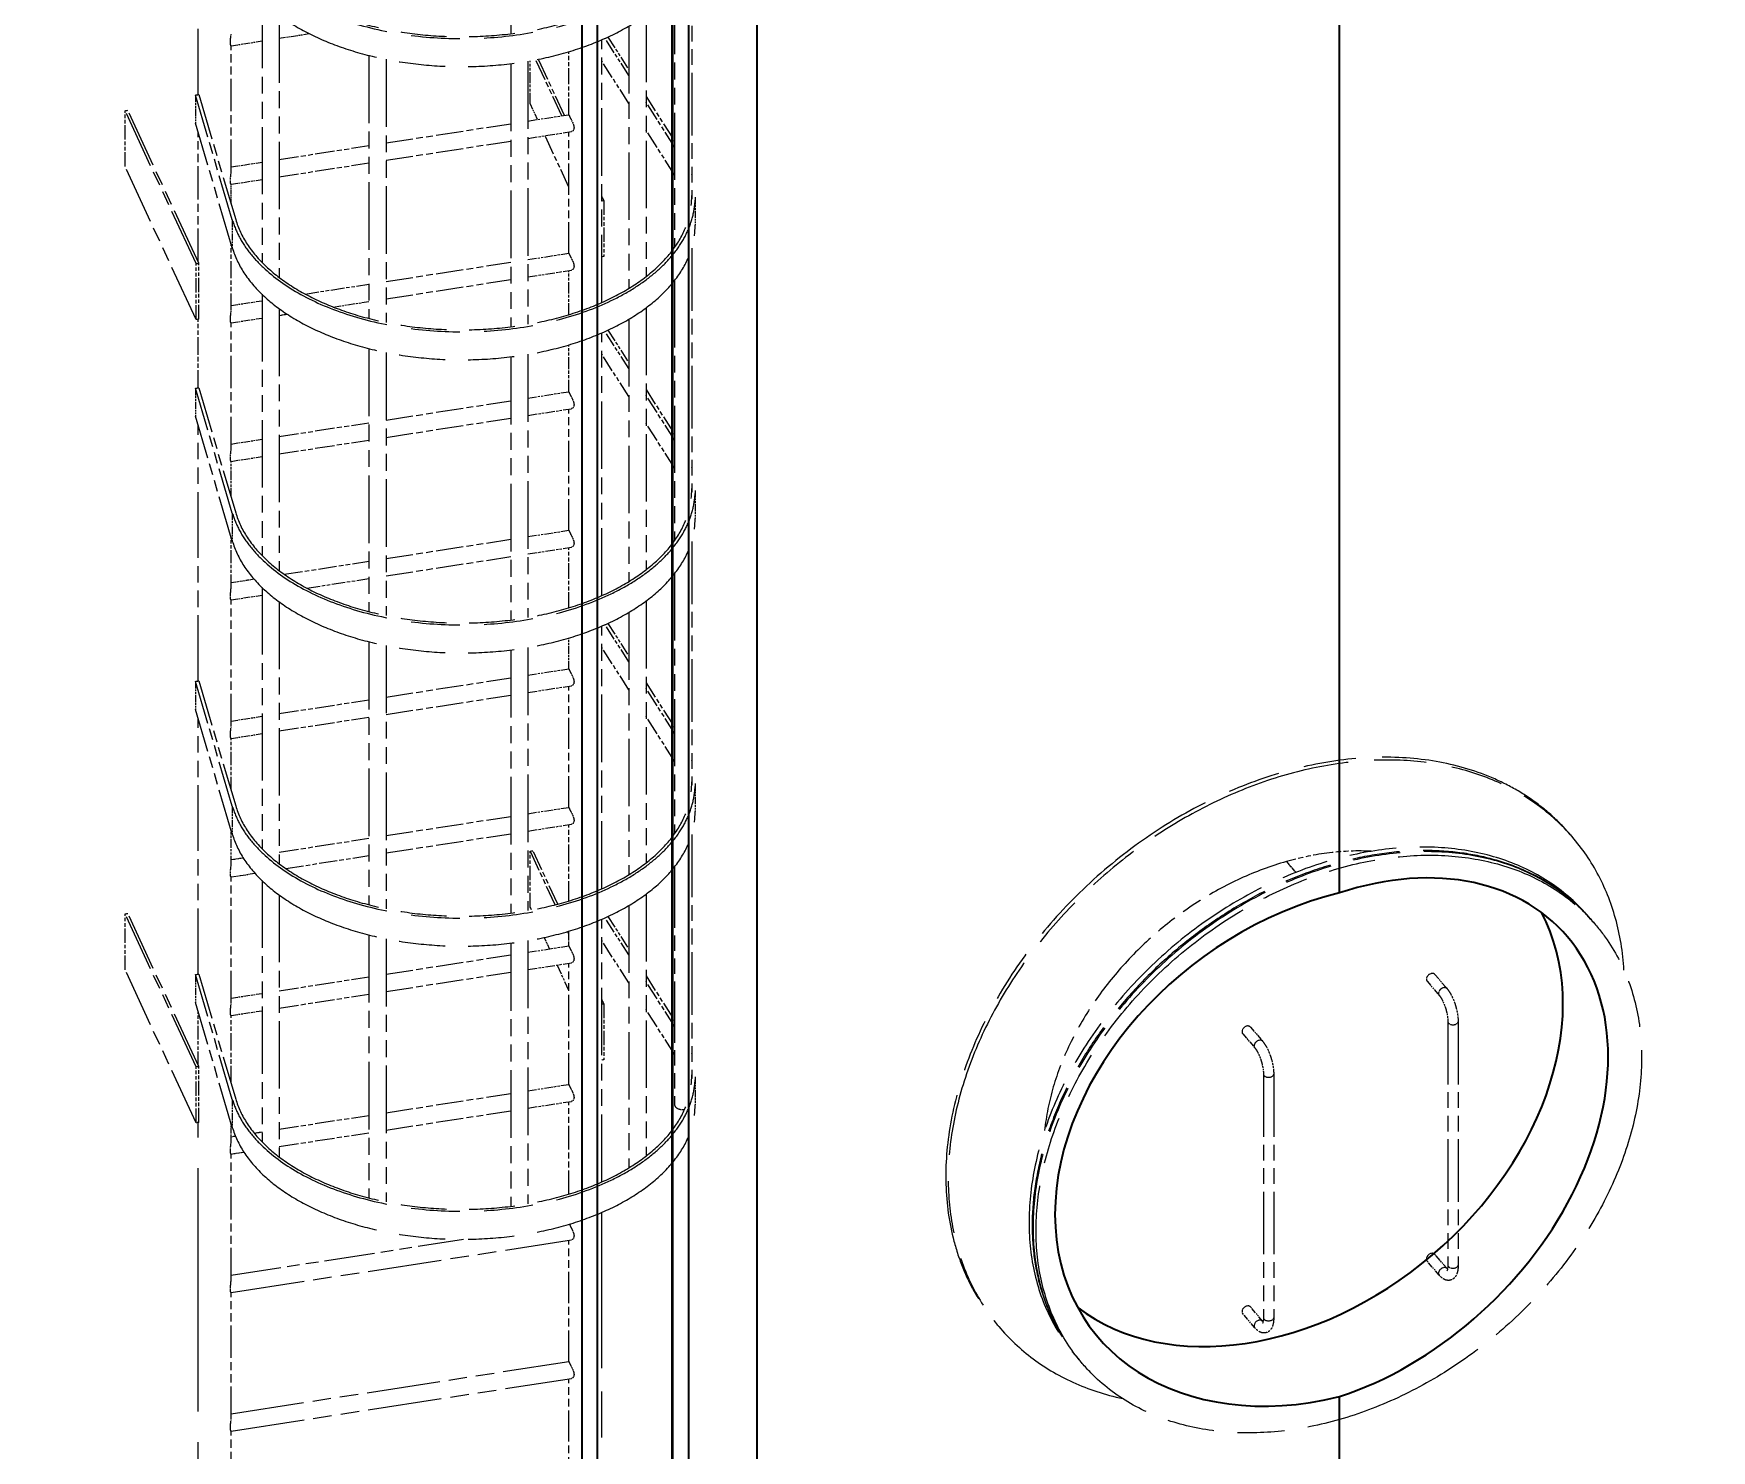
# Model space of a CAD drawing. Header units: millimetres. Extents: x 0 to 42050, y 0 to 29700.
# Drawn here: x 27658 to 30106, y 2326 to 4392 of the extents above; entities that cross this region are included whole.
import ezdxf

# ---------------------------------------------------------------- set-up
doc = ezdxf.new("R2010")
doc.units = ezdxf.units.MM
doc.header["$LTSCALE"] = 50
doc.linetypes.add('DOUBLE_DASH_CHAIN', pattern=[1.2403, 0.6614, -0.0827, 0.1654, -0.0827, 0.1654, -0.0827])
doc.layers.add('Reference', color=7, linetype='DOUBLE_DASH_CHAIN', lineweight=25)
doc.layers.add('Visible', color=7, linetype='Continuous', lineweight=35)

msp = doc.modelspace()

# ---------------------------------------------------------------- linework, layer by layer
at = {"layer": 'Reference', "ltscale": 2.984532}
for p, q in [((28354.49, 4776.21), (28354.49, 4392.34)), ((28354.49, 4348.57), (28354.49, 3964.7)), ((28354.49, 3920.93), (28354.49, 3537.06)), ((28354.49, 3493.29), (28354.49, 3109.42)), ((28354.49, 3065.65), (28354.49, 2681.78))]:
    msp.add_line(p, q, dxfattribs=at)
at = {"layer": 'Reference', "ltscale": 2.896736}
for p, q in [((27898.48, 4303.38), (27898.48, 4675.95)), ((27898.48, 3448.1), (27898.48, 3820.67)), ((27898.48, 3020.46), (27898.48, 3393.03))]:
    msp.add_line(p, q, dxfattribs=at)
at = {"layer": 'Reference', "ltscale": 2.766044}
for p, q in [((28618.52, 4506.92), (28618.52, 4151.16)), ((28618.52, 4079.28), (28618.52, 3723.52)), ((28618.52, 3651.64), (28618.52, 3295.88)), ((28618.52, 3224), (28618.52, 2868.24))]:
    msp.add_line(p, q, dxfattribs=at)
at = {"layer": 'Reference', "ltscale": 2.950695}
for p, q in [((28593.52, 4459.9), (28593.52, 4080.38)), ((28593.52, 4032.26), (28593.52, 3652.74)), ((28593.52, 3604.62), (28593.52, 3225.1))]:
    msp.add_line(p, q, dxfattribs=at)
at = {"layer": 'Reference', "ltscale": 2.962822}
for p, q in [((27991.73, 4439.77), (27991.73, 4058.7)), ((27991.73, 4012.13), (27991.73, 3631.06)), ((27991.73, 3584.49), (27991.73, 3203.42)), ((27991.73, 3156.85), (27991.73, 2775.78))]:
    msp.add_line(p, q, dxfattribs=at)
at = {"layer": 'Reference', "ltscale": 2.970844}
for p, q in [((28016.73, 4418.85), (28016.73, 4036.75)), ((28016.73, 3991.21), (28016.73, 3609.11)), ((28016.73, 3563.57), (28016.73, 3181.47)), ((28016.73, 3135.93), (28016.73, 2753.83))]:
    msp.add_line(p, q, dxfattribs=at)
at = {"layer": 'Reference', "ltscale": 2.97048}
for p, q in [((28551.88, 4420), (28551.88, 4037.94)), ((28551.88, 3992.36), (28551.88, 3610.3)), ((28551.88, 3564.72), (28551.88, 3182.66)), ((28551.88, 3137.08), (28551.88, 2755.02))]:
    msp.add_line(p, q, dxfattribs=at)
at = {"layer": 'Reference', "ltscale": 0.297525}
for p, q in [((27946.45, 4374.7), (27991.73, 4381.7)), ((27946.45, 4172.61), (27991.73, 4179.62)), ((27946.45, 3970.53), (27991.73, 3977.54)), ((27946.45, 3768.45), (27991.73, 3775.45)), ((27946.45, 3566.37), (27991.73, 3573.37)), ((27946.45, 3364.28), (27991.73, 3371.29)), ((27946.45, 2960.12), (27991.73, 2967.12))]:
    msp.add_line(p, q, dxfattribs=at)
at = {"layer": 'Reference', "ltscale": 0.287855}
msp.add_line((28016.73, 4385.57), (28060.54, 4392.35), dxfattribs=at)
at = {"layer": 'Reference', "ltscale": 2.979327}
for p, q in [((28487.4, 4000.25), (28487.4, 4383.44)), ((28487.4, 3572.61), (28487.4, 3955.8)), ((28487.4, 3144.97), (28487.4, 3528.16)), ((28487.4, 2717.33), (28487.4, 3100.52))]:
    msp.add_line(p, q, dxfattribs=at)
at = {"layer": 'Reference', "ltscale": 0.634284}
for p, q in [((28526.88, 4331.46), (28492.21, 4385.57)), ((28526.88, 3903.82), (28492.21, 3957.93)), ((28526.88, 3476.18), (28492.21, 3530.29)), ((28526.88, 3048.54), (28492.21, 3102.65))]:
    msp.add_line(p, q, dxfattribs=at)
at = {"layer": 'Reference', "ltscale": 0.558788}
for p, q in [((28496.34, 4387.45), (28526.88, 4339.78)), ((28496.34, 3959.81), (28526.88, 3912.14)), ((28496.34, 3532.17), (28526.88, 3484.5)), ((28496.34, 3104.53), (28526.88, 3056.86))]:
    msp.add_line(p, q, dxfattribs=at)
at = {"layer": 'Reference', "ltscale": 2.975098}
for p, q in [((28526.88, 4403.45), (28526.88, 4020.8)), ((28526.88, 3975.81), (28526.88, 3593.16)), ((28526.88, 3548.17), (28526.88, 3165.52)), ((28526.88, 3120.53), (28526.88, 2737.88))]:
    msp.add_line(p, q, dxfattribs=at)
at = {"layer": 'Reference', "ltscale": 1.432805}
for p, q in [((27946.48, 4190.41), (27946.48, 4374.7)), ((27946.48, 3786.25), (27946.48, 3970.54)), ((27946.48, 3382.08), (27946.48, 3566.37)), ((27946.48, 2977.91), (27946.48, 3162.21)), ((27946.48, 2573.75), (27946.48, 2758.04)), ((27946.48, 2371.67), (27946.48, 2555.96)), ((27946.48, 2169.58), (27946.48, 2353.87))]:
    msp.add_line(p, q, dxfattribs=at)
at = {"layer": 'Reference', "ltscale": 2.98297}
for p, q in [((28147.61, 4360.61), (28147.61, 3976.95)), ((28147.61, 3932.97), (28147.61, 3549.31)), ((28147.61, 3505.33), (28147.61, 3121.67)), ((28147.61, 3077.69), (28147.61, 2694.03))]:
    msp.add_line(p, q, dxfattribs=at)
at = {"layer": 'Reference', "ltscale": 0.715169}
msp.add_line((28439.4, 4274.09), (28439.4, 4366.09), dxfattribs=at)
at = {"layer": 'Reference', "ltscale": 2.983726}
for p, q in [((28172.61, 4354.98), (28172.61, 3971.22)), ((28172.61, 3927.34), (28172.61, 3543.58)), ((28172.61, 3499.7), (28172.61, 3115.94)), ((28172.61, 3072.06), (28172.61, 2688.3))]:
    msp.add_line(p, q, dxfattribs=at)
at = {"layer": 'Reference', "ltscale": 2.984079}
for p, q in [((28379.49, 4352.22), (28379.49, 3968.42)), ((28379.49, 3924.58), (28379.49, 3540.78)), ((28379.49, 3496.94), (28379.49, 3113.14)), ((28379.49, 3069.3), (28379.49, 2685.5))]:
    msp.add_line(p, q, dxfattribs=at)
at = {"layer": 'Reference', "ltscale": 0.489985}
msp.add_line((28383.05, 4289.81), (28383.05, 4352.84), dxfattribs=at)
at = {"layer": 'Reference', "ltscale": 0.930571}
msp.add_line((28428.95, 4272.56), (28391.01, 4354.31), dxfattribs=at)
at = {"layer": 'Reference', "ltscale": 0.932243}
msp.add_line((28432.82, 4273.15), (28394.81, 4355.05), dxfattribs=at)
at = {"layer": 'Reference', "ltscale": 0.722404}
for p, q in [((28526.88, 4290.63), (28487.4, 4352.26)), ((28526.88, 3862.99), (28487.4, 3924.62)), ((28526.88, 3435.35), (28487.4, 3496.98)), ((28526.88, 3007.71), (28487.4, 3069.34))]:
    msp.add_line(p, q, dxfattribs=at)
at = {"layer": 'Reference', "ltscale": 0.031779}
for p, q in [((27894.45, 4302.76), (27899.3, 4303.51)), ((27894.45, 3875.12), (27899.3, 3875.87)), ((27894.45, 3447.47), (27899.3, 3448.23)), ((27894.45, 3019.83), (27899.3, 3020.59))]:
    msp.add_line(p, q, dxfattribs=at)
at = {"layer": 'Reference', "ltscale": 2.031153}
for p, q in [((27948.36, 4120.67), (27894.45, 4302.76)), ((27948.36, 4079.84), (27894.45, 4261.93)), ((27948.36, 3693.03), (27894.45, 3875.12)), ((27948.36, 3652.2), (27894.45, 3834.29)), ((27948.36, 3265.39), (27894.45, 3447.47)), ((27948.36, 3224.56), (27894.45, 3406.65)), ((27948.36, 2837.75), (27894.45, 3019.83)), ((27948.36, 2796.92), (27894.45, 2979.01))]:
    msp.add_line(p, q, dxfattribs=at)
at = {"layer": 'Reference', "ltscale": 0.317324}
for p, q in [((27894.45, 4302.76), (27894.45, 4261.93)), ((28623.55, 4153.74), (28623.55, 4112.92)), ((27948.36, 4120.67), (27948.36, 4079.84)), ((27894.45, 3875.12), (27894.45, 3834.29)), ((28623.55, 3726.1), (28623.55, 3685.28)), ((27948.36, 3693.03), (27948.36, 3652.2)), ((27894.45, 3447.47), (27894.45, 3406.65)), ((28623.55, 3298.46), (28623.55, 3257.64)), ((27948.36, 3265.39), (27948.36, 3224.56)), ((27894.45, 3019.83), (27894.45, 2979.01)), ((28623.55, 2870.82), (28623.55, 2830)), ((27948.36, 2837.75), (27948.36, 2796.92))]:
    msp.add_line(p, q, dxfattribs=at)
at = {"layer": 'Reference', "ltscale": 2.034098}
for p, q in [((27899.3, 4303.51), (27953.28, 4121.15)), ((27899.3, 3875.87), (27953.28, 3693.51)), ((27899.3, 3448.23), (27953.28, 3265.87)), ((27899.3, 3020.59), (27953.28, 2838.23))]:
    msp.add_line(p, q, dxfattribs=at)
at = {"layer": 'Reference', "ltscale": 0.258582}
msp.add_line((28393.6, 4267.09), (28383.05, 4289.81), dxfattribs=at)
at = {"layer": 'Reference', "ltscale": 0.761923}
for p, q in [((28551.88, 4300.76), (28593.52, 4235.76)), ((28593.52, 4227.44), (28551.88, 4292.44)), ((28593.52, 4186.62), (28551.88, 4251.61)), ((28551.88, 3873.12), (28593.52, 3808.12)), ((28593.52, 3799.8), (28551.88, 3864.8)), ((28593.52, 3758.98), (28551.88, 3823.97)), ((28551.88, 3445.48), (28593.52, 3380.48)), ((28593.52, 3372.16), (28551.88, 3437.16)), ((28593.52, 3331.34), (28551.88, 3396.33)), ((28551.88, 3017.84), (28593.52, 2952.84)), ((28593.52, 2944.52), (28551.88, 3009.52)), ((28593.52, 2903.7), (28551.88, 2968.69))]:
    msp.add_line(p, q, dxfattribs=at)
at = {"layer": 'Reference', "ltscale": 0.025294}
for p, q in [((27791.9, 4280.01), (27795.77, 4280.61)), ((27895.43, 4056.94), (27899.3, 4057.54)), ((27899.3, 3975.89), (27895.43, 3975.29)), ((28383.05, 3199.79), (28386.92, 3200.38)), ((27791.9, 3108.34), (27795.77, 3108.93)), ((27895.43, 2885.27), (27899.3, 2885.86)), ((27899.3, 2804.21), (27895.43, 2803.62))]:
    msp.add_line(p, q, dxfattribs=at)
at = {"layer": 'Reference', "ltscale": 0.634748}
for p, q in [((27791.9, 4198.36), (27791.9, 4280.01)), ((28490.44, 4148.99), (28490.44, 4067.34)), ((27895.43, 3975.29), (27895.43, 4056.94)), ((27899.3, 3975.89), (27899.3, 4057.54)), ((28383.05, 3118.14), (28383.05, 3199.79)), ((27791.9, 3026.69), (27791.9, 3108.34)), ((28490.44, 2977.31), (28490.44, 2895.66)), ((27895.43, 2803.62), (27895.43, 2885.27)), ((27899.3, 2804.21), (27899.3, 2885.86))]:
    msp.add_line(p, q, dxfattribs=at)
at = {"layer": 'Reference', "ltscale": 2.539291}
for p, q in [((27895.43, 4056.94), (27791.9, 4280.01)), ((27899.3, 4057.54), (27795.77, 4280.61)), ((27895.43, 3975.29), (27791.9, 4198.36)), ((27899.3, 2885.86), (27795.77, 3108.93)), ((27895.43, 2885.27), (27791.9, 3108.34)), ((27895.43, 2803.62), (27791.9, 3026.69))]:
    msp.add_line(p, q, dxfattribs=at)
at = {"layer": 'Reference', "ltscale": 1.195323}
for p, q in [((28172.61, 4232.9), (28354.49, 4261.04)), ((28172.61, 4207.6), (28354.49, 4235.74)), ((28172.61, 4030.82), (28354.49, 4058.95)), ((28172.61, 4005.52), (28354.49, 4033.66)), ((28172.61, 3828.73), (28354.49, 3856.87)), ((28172.61, 3803.44), (28354.49, 3831.57)), ((28172.61, 3626.65), (28354.49, 3654.79)), ((28172.61, 3601.35), (28354.49, 3629.49)), ((28172.61, 3424.57), (28354.49, 3452.71)), ((28172.61, 3399.27), (28354.49, 3427.41)), ((28172.61, 3222.48), (28354.49, 3250.62)), ((28172.61, 3197.19), (28354.49, 3225.33)), ((28172.61, 3020.4), (28354.49, 3048.54)), ((28172.61, 2995.1), (28354.49, 3023.24)), ((28172.61, 2818.32), (28354.49, 2846.46)), ((28172.61, 2793.02), (28354.49, 2821.16))]:
    msp.add_line(p, q, dxfattribs=at)
at = {"layer": 'Reference', "ltscale": 0.393611}
for p, q in [((28379.49, 4264.9), (28439.4, 4274.17)), ((28379.49, 4062.82), (28439.4, 4072.09)), ((28379.49, 3860.74), (28439.4, 3870.01)), ((28379.49, 3658.66), (28439.4, 3667.92)), ((28379.49, 3456.57), (28439.4, 3465.84)), ((28379.49, 3254.49), (28439.4, 3263.76)), ((28379.49, 3052.41), (28439.4, 3061.67)), ((28379.49, 2850.32), (28439.4, 2859.59))]:
    msp.add_line(p, q, dxfattribs=at)
at = {"layer": 'Reference', "ltscale": 1.469516}
msp.add_line((27898.48, 4059.3), (27898.48, 4248.31), dxfattribs=at)
at = {"layer": 'Reference', "ltscale": 0.418935}
for p, q in [((28379.49, 4239.61), (28443.25, 4249.47)), ((28379.49, 4037.52), (28443.25, 4047.39)), ((28379.49, 3835.44), (28443.25, 3845.3)), ((28379.49, 3633.36), (28443.25, 3643.22)), ((28379.49, 3431.28), (28443.25, 3441.14)), ((28379.49, 3229.19), (28443.25, 3239.06)), ((28379.49, 3027.11), (28443.25, 3036.97)), ((28379.49, 2825.03), (28443.25, 2834.89))]:
    msp.add_line(p, q, dxfattribs=at)
at = {"layer": 'Reference', "ltscale": 0.854605}
msp.add_line((28439.4, 4168.4), (28404.55, 4243.48), dxfattribs=at)
at = {"layer": 'Reference', "ltscale": 1.375069}
for p, q in [((28439.4, 4072.01), (28439.4, 4248.87)), ((28439.4, 3667.84), (28439.4, 3844.71)), ((28439.4, 3263.68), (28439.4, 3440.54)), ((28439.4, 2859.51), (28439.4, 3036.38)), ((28439.4, 2455.35), (28439.4, 2632.21)), ((28439.4, 2253.26), (28439.4, 2430.13))]:
    msp.add_line(p, q, dxfattribs=at)
at = {"layer": 'Reference', "ltscale": 0.860085}
for p, q in [((28016.73, 4208.79), (28147.61, 4229.03)), ((28016.73, 4183.49), (28147.61, 4203.73)), ((28016.73, 3804.62), (28147.61, 3824.87)), ((28016.73, 3779.32), (28147.61, 3799.57)), ((28016.73, 3400.45), (28147.61, 3420.7)), ((28016.73, 3375.16), (28147.61, 3395.4)), ((28016.73, 3198.37), (28147.61, 3218.62)), ((28016.73, 2996.29), (28147.61, 3016.53)), ((28016.73, 2970.99), (28147.61, 2991.24)), ((28016.73, 2794.2), (28147.61, 2814.45)), ((28016.73, 2768.91), (28147.61, 2789.15))]:
    msp.add_line(p, q, dxfattribs=at)
at = {"layer": 'Reference', "ltscale": 0.29732}
for p, q in [((27946.48, 4197.92), (27991.73, 4204.92)), ((27946.48, 3995.83), (27991.73, 4002.83)), ((27946.48, 3793.75), (27991.73, 3800.75)), ((27946.48, 3389.59), (27991.73, 3396.59)), ((27946.48, 2985.42), (27991.73, 2992.42))]:
    msp.add_line(p, q, dxfattribs=at)
at = {"layer": 'Reference', "ltscale": 0.221328}
msp.add_line((27946.48, 4144.14), (27946.48, 4172.62), dxfattribs=at)
at = {"layer": 'Reference', "ltscale": 0.074612}
for p, q in [((28490.44, 4148.99), (28487.4, 4155.55)), ((28490.44, 2977.31), (28487.4, 2983.88))]:
    msp.add_line(p, q, dxfattribs=at)
at = {"layer": 'Reference', "ltscale": 0.019919}
for p, q in [((28487.4, 4148.52), (28490.44, 4148.99)), ((28490.44, 4067.34), (28487.4, 4066.87)), ((28487.4, 2976.84), (28490.44, 2977.31)), ((28490.44, 2895.66), (28487.4, 2895.19))]:
    msp.add_line(p, q, dxfattribs=at)
at = {"layer": 'Reference', "ltscale": 0.760738}
msp.add_line((27946.48, 3988.33), (27946.48, 4086.18), dxfattribs=at)
at = {"layer": 'Reference', "ltscale": 0.499589}
msp.add_line((28439.4, 3982.52), (28439.4, 4046.79), dxfattribs=at)
at = {"layer": 'Reference', "ltscale": 0.611637}
msp.add_line((28054.53, 4012.55), (28147.61, 4026.95), dxfattribs=at)
at = {"layer": 'Reference', "ltscale": 0.341675}
msp.add_line((28095.61, 3993.61), (28147.61, 4001.65), dxfattribs=at)
at = {"layer": 'Reference', "ltscale": 0.777588}
msp.add_line((27898.48, 3875.74), (27898.48, 3975.76), dxfattribs=at)
at = {"layer": 'Reference', "ltscale": 0.075989}
msp.add_line((28016.73, 3981.4), (28028.31, 3983.2), dxfattribs=at)
at = {"layer": 'Reference', "ltscale": 0.53265}
msp.add_line((28439.4, 3869.93), (28439.4, 3938.45), dxfattribs=at)
at = {"layer": 'Reference', "ltscale": 0.403847}
msp.add_line((27946.48, 3716.5), (27946.48, 3768.45), dxfattribs=at)
at = {"layer": 'Reference', "ltscale": 0.57822}
msp.add_line((27946.48, 3584.16), (27946.48, 3658.54), dxfattribs=at)
at = {"layer": 'Reference', "ltscale": 0.682108}
msp.add_line((28439.4, 3554.88), (28439.4, 3642.63), dxfattribs=at)
at = {"layer": 'Reference', "ltscale": 0.811424}
msp.add_line((28024.13, 3603.68), (28147.61, 3622.78), dxfattribs=at)
at = {"layer": 'Reference', "ltscale": 0.219875}
msp.add_line((27946.48, 3591.67), (27979.95, 3596.85), dxfattribs=at)
at = {"layer": 'Reference', "ltscale": 0.59426}
msp.add_line((28057.18, 3583.5), (28147.61, 3597.49), dxfattribs=at)
at = {"layer": 'Reference', "ltscale": 0.350131}
msp.add_line((28439.4, 3465.76), (28439.4, 3510.81), dxfattribs=at)
at = {"layer": 'Reference', "ltscale": 0.586366}
msp.add_line((27946.48, 3288.86), (27946.48, 3364.29), dxfattribs=at)
at = {"layer": 'Reference', "ltscale": 0.864627}
msp.add_line((28439.4, 3127.24), (28439.4, 3238.46), dxfattribs=at)
at = {"layer": 'Reference', "ltscale": 0.395701}
msp.add_line((27946.48, 3180), (27946.48, 3230.9), dxfattribs=at)
at = {"layer": 'Reference', "ltscale": 0.050688}
for p, q in [((29900.63, 3223.63), (29904.17, 3219.49)), ((29064.4, 2508.99), (29067.94, 2504.85))]:
    msp.add_line(p, q, dxfattribs=at)
at = {"layer": 'Reference', "ltscale": 0.116132}
msp.add_line((27946.48, 3187.5), (27964.16, 3190.24), dxfattribs=at)
at = {"layer": 'Reference', "ltscale": 0.79739}
msp.add_line((28026.27, 3174.55), (28147.61, 3193.32), dxfattribs=at)
at = {"layer": 'Reference', "ltscale": 0.889548}
msp.add_line((28419.32, 3121.64), (28383.05, 3199.79), dxfattribs=at)
at = {"layer": 'Reference', "ltscale": 0.885409}
msp.add_line((28423.02, 3122.6), (28386.92, 3200.38), dxfattribs=at)
at = {"layer": 'Reference', "ltscale": 0.19553}
msp.add_line((29486.06, 3184.68), (29499.69, 3168.73), dxfattribs=at)
at = {"layer": 'Reference', "ltscale": 0.000599189}
msp.add_line((29486.12, 3184.7), (29486.12, 3184.61), dxfattribs=at)
at = {"layer": 'Reference', "ltscale": 0.195468}
msp.add_line((29486.12, 3184.7), (29499.75, 3168.75), dxfattribs=at)
at = {"layer": 'Reference', "ltscale": 0.229397}
msp.add_line((27946.45, 3162.2), (27981.37, 3167.6), dxfattribs=at)
at = {"layer": 'Reference', "ltscale": 2.697725}
msp.add_line((28593.52, 3176.98), (28593.52, 2830), dxfattribs=at)
at = {"layer": 'Reference', "ltscale": 0.045787}
msp.add_line((28384.92, 3114.11), (28383.05, 3118.14), dxfattribs=at)
at = {"layer": 'Reference', "ltscale": 0.063385}
for p, q in [((29926.83, 3104.47), (29931.26, 3099.29)), ((29932.59, 3097.74), (29937.01, 3092.56)), ((29178.03, 2464.54), (29182.45, 2459.36)), ((29183.78, 2457.81), (29188.2, 2452.63))]:
    msp.add_line(p, q, dxfattribs=at)
at = {"layer": 'Reference', "ltscale": 0.189298}
msp.add_line((28411.28, 3057.32), (28403.55, 3073.96), dxfattribs=at)
at = {"layer": 'Reference', "ltscale": 0.047807}
msp.add_line((28439.4, 3078.38), (28437.44, 3082.59), dxfattribs=at)
at = {"layer": 'Reference', "ltscale": 0.167613}
msp.add_line((28439.4, 3061.6), (28439.4, 3083.17), dxfattribs=at)
at = {"layer": 'Reference', "ltscale": 0.420996}
msp.add_line((28439.4, 2996.73), (28422.23, 3033.72), dxfattribs=at)
at = {"layer": 'Reference', "ltscale": 0.253839}
for p, q in [((29702.83, 3019.91), (29720.53, 2999.2)), ((29691.42, 3010.17), (29709.12, 2989.46)), ((29433.79, 2943.27), (29451.49, 2922.56)), ((29422.39, 2933.53), (29440.09, 2912.82)), ((29709.12, 2581.21), (29691.42, 2601.92)), ((29720.53, 2590.95), (29702.83, 2611.66)), ((29440.09, 2504.57), (29422.39, 2525.28)), ((29451.49, 2514.31), (29433.79, 2535.02))]:
    msp.add_line(p, q, dxfattribs=at)
at = {"layer": 'Reference', "ltscale": 0.604536}
msp.add_line((27898.48, 2887.63), (27898.48, 2965.39), dxfattribs=at)
at = {"layer": 'Reference', "ltscale": 0.768884}
msp.add_line((27946.48, 2861.22), (27946.48, 2960.12), dxfattribs=at)
at = {"layer": 'Reference', "ltscale": 2.761487}
for p, q in [((29721.7, 2950.97), (29721.7, 2595.79)), ((29736.7, 2950.97), (29736.7, 2595.79)), ((29452.67, 2874.33), (29452.67, 2519.15)), ((29467.67, 2874.33), (29467.67, 2519.15))]:
    msp.add_line(p, q, dxfattribs=at)
at = {"layer": 'Reference', "ltscale": 1.047146}
msp.add_line((28439.4, 2699.6), (28439.4, 2834.29), dxfattribs=at)
at = {"layer": 'Reference', "ltscale": 10.744876}
msp.add_line((27898.48, 1715.95), (27898.48, 2804.09), dxfattribs=at)
at = {"layer": 'Reference', "ltscale": 0.213182}
msp.add_line((27946.48, 2775.83), (27946.48, 2803.26), dxfattribs=at)
at = {"layer": 'Reference', "ltscale": 0.041631}
msp.add_line((27946.48, 2783.34), (27952.83, 2784.32), dxfattribs=at)
at = {"layer": 'Reference', "ltscale": 0.07505}
msp.add_line((27980.3, 2788.57), (27991.73, 2790.34), dxfattribs=at)
at = {"layer": 'Reference', "ltscale": 0.123334}
msp.add_line((27946.45, 2758.03), (27965.23, 2760.94), dxfattribs=at)
at = {"layer": 'Reference', "ltscale": 8.155418}
msp.add_line((28487.4, 1434.03), (28487.4, 2672.88), dxfattribs=at)
at = {"layer": 'Reference', "ltscale": 3.2651}
for p, q in [((27946.45, 2555.95), (28443.25, 2632.81)), ((27946.45, 2353.87), (28443.25, 2430.72))]:
    msp.add_line(p, q, dxfattribs=at)
at = {"layer": 'Reference', "ltscale": 2.227492}
msp.add_line((27946.48, 2581.25), (28285.41, 2633.69), dxfattribs=at)
at = {"layer": 'Reference', "ltscale": 3.239571}
msp.add_line((27946.48, 2379.17), (28439.4, 2455.43), dxfattribs=at)
at = {"layer": 'Reference', "ltscale": 8.620728}
for centre in [(28283.52, 4581.38), (28283.52, 4153.74), (28283.52, 3726.1), (28283.52, 3298.46), (28283.52, 2870.82)]:
    msp.add_ellipse(centre, major_axis=(340.03, 0), ratio=0.5773503, start_param=3.3108896, end_param=6.455403, dxfattribs=at)
at = {"layer": 'Reference', "ltscale": 8.064926}
for centre in [(28283.52, 4581.38), (28283.52, 4153.74), (28283.52, 3726.1), (28283.52, 3298.46), (28283.52, 2870.82)]:
    msp.add_ellipse(centre, major_axis=(-335.03, 0), ratio=0.5773503, start_param=0.1692969, end_param=3.1549782, dxfattribs=at)
at = {"layer": 'Reference', "ltscale": 8.148591}
for centre in [(28283.52, 4540.56), (28283.52, 4112.92), (28283.52, 3685.28), (28283.52, 3257.64), (28283.52, 2830)]:
    msp.add_ellipse(centre, major_axis=(340.03, 0), ratio=0.5773503, start_param=3.3108896, end_param=6.2831853, dxfattribs=at)
at = {"layer": 'Reference', "ltscale": 9.287409}
msp.add_ellipse((29482.52, 2866.31), major_axis=(-418.12, -357.32), ratio=0.7322182, start_param=3.1415927, end_param=6.2831853, dxfattribs=at)
at = {"layer": 'Reference', "ltscale": 9.210669}
msp.add_ellipse((29486.06, 2862.17), major_axis=(-418.12, -357.32), ratio=0.7322182, start_param=2.6352995, end_param=6.7894785, dxfattribs=at)
at = {"layer": 'Reference', "ltscale": 8.316452}
for centre in [(29552.43, 2784.5), (29558.18, 2777.77)]:
    msp.add_ellipse(centre, major_axis=(-374.4, -319.97), ratio=0.7322182, start_param=3.1415927, end_param=6.2831853, dxfattribs=at)
msp.add_ellipse((29562.61, 2772.6), major_axis=(-374.4, -319.97), ratio=0.7322182, dxfattribs=at)
at = {"layer": 'Reference', "ltscale": 8.331451}
msp.add_ellipse((29556.86, 2779.33), major_axis=(-374.4, -319.97), ratio=0.7322182, start_param=3.1387597, end_param=6.2860182, dxfattribs=at)
at = {"layer": 'Reference', "ltscale": 3.700767}
msp.add_ellipse((29486.06, 2862.17), major_axis=(-300.28, -256.62), ratio=0.7322182, start_param=4.1532467, end_param=5.6290785, dxfattribs=at)
at = {"layer": 'Reference', "ltscale": 0.896065}
msp.add_ellipse((29486.06, 2862.17), major_axis=(-300.28, -256.62), ratio=0.7322182, start_param=3.7956995, end_param=4.1530722, dxfattribs=at)
at = {"layer": 'Reference', "ltscale": 0.149482}
for centre, major_axis, ratio, start_param, end_param in [((29697.12, 3015.04), (-5.7, -4.87), 0.7322182, 3.1415927, 6.2831853), ((29714.82, 2994.33), (5.7, 4.87), 0.7322182, 0, 3.1415927), ((29428.09, 2938.4), (-5.7, -4.87), 0.7322182, 3.1415927, 6.2831853), ((29729.2, 2950.97), (7.5, 0), 0.5773503, 3.1415927, 6.2831853), ((29445.79, 2917.69), (5.7, 4.87), 0.7322182, 0, 3.1415927), ((29460.17, 2874.33), (7.5, 0), 0.5773503, 3.1415927, 6.2831853), ((29697.12, 2606.79), (-5.7, -4.87), 0.7322182, 3.1415927, 6.2831853), ((29729.2, 2595.79), (7.5, 0), 0.5773503, 3.1415927, 6.2831853), ((29714.82, 2586.08), (-5.7, -4.87), 0.7322182, 3.1415927, 6.2831853), ((29428.09, 2530.15), (-5.7, -4.87), 0.7322182, 3.1415927, 6.2831853), ((29445.79, 2509.44), (-5.7, -4.87), 0.7322182, 3.1415927, 6.2831853), ((29460.17, 2519.15), (7.5, 0), 0.5773503, 3.1415927, 6.2831853)]:
    msp.add_ellipse(centre, major_axis=major_axis, ratio=ratio, start_param=start_param, end_param=end_param, dxfattribs=at)
at = {"layer": 'Reference', "ltscale": 0.137797}
msp.add_ellipse((28606.02, 2830), major_axis=(-12.5, 0), ratio=0.5773503, start_param=0, end_param=1.7376982, dxfattribs=at)
at = {"layer": 'Reference', "ltscale": 0.161518}
for points in [[(27946.45, 4374.7), (27946.42, 4374.7), (27946.37, 4374.74), (27946.18, 4375.04), (27945.97, 4375.57), (27945.71, 4376.83), (27945.63, 4377.33), (27945.53, 4378.45), (27945.5, 4379.07), (27945.5, 4380.39), (27945.53, 4381.11), (27945.63, 4382.65), (27945.71, 4383.46), (27945.97, 4385.96), (27946.18, 4387.69), (27946.41, 4390.34), (27946.48, 4391.44), (27946.48, 4392.49)], [(27946.45, 4172.62), (27946.42, 4172.61), (27946.37, 4172.66), (27946.18, 4172.96), (27945.97, 4173.49), (27945.71, 4174.75), (27945.63, 4175.25), (27945.53, 4176.37), (27945.5, 4176.99), (27945.5, 4178.3), (27945.53, 4179.03), (27945.63, 4180.57), (27945.71, 4181.38), (27945.97, 4183.87), (27946.18, 4185.61), (27946.41, 4188.26), (27946.48, 4189.36), (27946.48, 4190.41)], [(27946.45, 3970.53), (27946.42, 3970.53), (27946.37, 3970.57), (27946.18, 3970.88), (27945.97, 3971.4), (27945.71, 3972.67), (27945.63, 3973.17), (27945.53, 3974.28), (27945.5, 3974.91), (27945.5, 3976.22), (27945.53, 3976.94), (27945.63, 3978.48), (27945.71, 3979.3), (27945.97, 3981.79), (27946.18, 3983.53), (27946.41, 3986.17), (27946.48, 3987.28), (27946.48, 3988.33)], [(27946.45, 3768.45), (27946.42, 3768.45), (27946.37, 3768.49), (27946.18, 3768.8), (27945.97, 3769.32), (27945.71, 3770.58), (27945.63, 3771.08), (27945.53, 3772.2), (27945.5, 3772.82), (27945.5, 3774.14), (27945.53, 3774.86), (27945.63, 3776.4), (27945.71, 3777.21), (27945.97, 3779.71), (27946.18, 3781.44), (27946.41, 3784.09), (27946.48, 3785.19), (27946.48, 3786.25)], [(27946.45, 3566.37), (27946.42, 3566.36), (27946.37, 3566.41), (27946.18, 3566.71), (27945.97, 3567.24), (27945.71, 3568.5), (27945.63, 3569), (27945.53, 3570.12), (27945.5, 3570.74), (27945.5, 3572.05), (27945.53, 3572.78), (27945.63, 3574.32), (27945.71, 3575.13), (27945.97, 3577.63), (27946.18, 3579.36), (27946.41, 3582.01), (27946.48, 3583.11), (27946.48, 3584.16)], [(27946.45, 3364.29), (27946.42, 3364.28), (27946.37, 3364.32), (27946.18, 3364.63), (27945.97, 3365.16), (27945.71, 3366.42), (27945.63, 3366.92), (27945.53, 3368.04), (27945.5, 3368.66), (27945.5, 3369.97), (27945.53, 3370.69), (27945.63, 3372.23), (27945.71, 3373.05), (27945.97, 3375.54), (27946.18, 3377.28), (27946.41, 3379.92), (27946.48, 3381.03), (27946.48, 3382.08)], [(27946.45, 3162.2), (27946.42, 3162.2), (27946.37, 3162.24), (27946.18, 3162.55), (27945.97, 3163.07), (27945.71, 3164.34), (27945.63, 3164.83), (27945.53, 3165.95), (27945.5, 3166.58), (27945.5, 3167.89), (27945.53, 3168.61), (27945.63, 3170.15), (27945.71, 3170.97), (27945.97, 3173.46), (27946.18, 3175.19), (27946.41, 3177.84), (27946.48, 3178.95), (27946.48, 3180)], [(27946.45, 2960.12), (27946.42, 2960.12), (27946.37, 2960.16), (27946.18, 2960.46), (27945.97, 2960.99), (27945.71, 2962.25), (27945.63, 2962.75), (27945.53, 2963.87), (27945.5, 2964.49), (27945.5, 2965.8), (27945.53, 2966.53), (27945.63, 2968.07), (27945.71, 2968.88), (27945.97, 2971.38), (27946.18, 2973.11), (27946.41, 2975.76), (27946.48, 2976.86), (27946.48, 2977.91)], [(27946.45, 2758.04), (27946.42, 2758.03), (27946.37, 2758.08), (27946.18, 2758.38), (27945.97, 2758.91), (27945.71, 2760.17), (27945.63, 2760.67), (27945.53, 2761.79), (27945.5, 2762.41), (27945.5, 2763.72), (27945.53, 2764.45), (27945.63, 2765.99), (27945.71, 2766.8), (27945.97, 2769.29), (27946.18, 2771.03), (27946.41, 2773.67), (27946.48, 2774.78), (27946.48, 2775.83)], [(27946.45, 2555.95), (27946.42, 2555.95), (27946.37, 2555.99), (27946.18, 2556.3), (27945.97, 2556.82), (27945.71, 2558.09), (27945.63, 2558.58), (27945.53, 2559.7), (27945.5, 2560.33), (27945.5, 2561.64), (27945.53, 2562.36), (27945.63, 2563.9), (27945.71, 2564.72), (27945.97, 2567.21), (27946.18, 2568.95), (27946.41, 2571.59), (27946.48, 2572.7), (27946.48, 2573.75)], [(27946.45, 2353.87), (27946.42, 2353.87), (27946.37, 2353.91), (27946.18, 2354.22), (27945.97, 2354.74), (27945.71, 2356), (27945.63, 2356.5), (27945.53, 2357.62), (27945.5, 2358.24), (27945.5, 2359.56), (27945.53, 2360.28), (27945.63, 2361.82), (27945.71, 2362.63), (27945.97, 2365.13), (27946.18, 2366.86), (27946.41, 2369.51), (27946.48, 2370.61), (27946.48, 2371.67)]]:
    msp.add_open_spline(points, degree=3, knots=[2.6928826, 2.6928826, 2.6928826, 2.6928826, 2.8870911, 2.8870911, 3.3693304, 3.3693304, 3.61045, 3.61045, 3.8515697, 3.8515697, 4.0926893, 4.0926893, 4.333809, 4.333809, 4.8160483, 4.8160483, 5.1473652, 5.1473652, 5.1473652, 5.1473652], dxfattribs=at)
at = {"layer": 'Reference', "ltscale": 0.244894}
for points in [[(28439.4, 4274.09), (28439.4, 4274.03), (28439.41, 4273.95), (28439.49, 4273.64), (28439.57, 4273.37), (28439.83, 4272.7), (28440.01, 4272.3), (28440.42, 4271.41), (28440.67, 4270.89), (28441.26, 4269.74), (28441.59, 4269.11), (28442.64, 4267.11), (28443.43, 4265.62), (28444.83, 4262.75), (28445.54, 4261.16), (28446.3, 4258.82), (28446.5, 4258.05), (28446.77, 4256.57), (28446.84, 4255.86), (28446.84, 4254.55), (28446.77, 4253.91), (28446.5, 4252.73), (28446.3, 4252.19), (28445.54, 4250.77), (28444.83, 4250.1), (28443.85, 4249.62), (28443.55, 4249.52), (28443.25, 4249.47)], [(28439.4, 4072.01), (28439.4, 4071.95), (28439.41, 4071.86), (28439.49, 4071.56), (28439.57, 4071.29), (28439.83, 4070.62), (28440.01, 4070.22), (28440.42, 4069.33), (28440.67, 4068.81), (28441.26, 4067.66), (28441.59, 4067.03), (28442.64, 4065.03), (28443.43, 4063.54), (28444.83, 4060.67), (28445.54, 4059.08), (28446.3, 4056.74), (28446.5, 4055.97), (28446.77, 4054.49), (28446.84, 4053.78), (28446.84, 4052.46), (28446.77, 4051.83), (28446.5, 4050.65), (28446.3, 4050.11), (28445.54, 4048.69), (28444.83, 4048.02), (28443.85, 4047.53), (28443.55, 4047.44), (28443.25, 4047.39)], [(28439.4, 3869.92), (28439.4, 3869.87), (28439.41, 3869.78), (28439.49, 3869.47), (28439.57, 3869.21), (28439.83, 3868.54), (28440.01, 3868.14), (28440.42, 3867.24), (28440.67, 3866.73), (28441.26, 3865.58), (28441.59, 3864.95), (28442.64, 3862.95), (28443.43, 3861.46), (28444.83, 3858.58), (28445.54, 3856.99), (28446.3, 3854.66), (28446.5, 3853.89), (28446.77, 3852.4), (28446.84, 3851.69), (28446.84, 3850.38), (28446.77, 3849.74), (28446.5, 3848.57), (28446.3, 3848.03), (28445.54, 3846.61), (28444.83, 3845.94), (28443.85, 3845.45), (28443.55, 3845.35), (28443.25, 3845.31)], [(28439.4, 3667.84), (28439.4, 3667.78), (28439.41, 3667.7), (28439.49, 3667.39), (28439.57, 3667.12), (28439.83, 3666.46), (28440.01, 3666.05), (28440.42, 3665.16), (28440.67, 3664.64), (28441.26, 3663.5), (28441.59, 3662.86), (28442.64, 3660.86), (28443.43, 3659.38), (28444.83, 3656.5), (28445.54, 3654.91), (28446.3, 3652.57), (28446.5, 3651.8), (28446.77, 3650.32), (28446.84, 3649.61), (28446.84, 3648.3), (28446.77, 3647.66), (28446.5, 3646.48), (28446.3, 3645.94), (28445.54, 3644.52), (28444.83, 3643.85), (28443.85, 3643.37), (28443.55, 3643.27), (28443.25, 3643.22)], [(28439.4, 3465.76), (28439.4, 3465.7), (28439.41, 3465.62), (28439.49, 3465.31), (28439.57, 3465.04), (28439.83, 3464.37), (28440.01, 3463.97), (28440.42, 3463.08), (28440.67, 3462.56), (28441.26, 3461.41), (28441.59, 3460.78), (28442.64, 3458.78), (28443.43, 3457.29), (28444.83, 3454.42), (28445.54, 3452.83), (28446.3, 3450.49), (28446.5, 3449.72), (28446.77, 3448.24), (28446.84, 3447.53), (28446.84, 3446.22), (28446.77, 3445.58), (28446.5, 3444.4), (28446.3, 3443.86), (28445.54, 3442.44), (28444.83, 3441.77), (28443.85, 3441.28), (28443.55, 3441.19), (28443.25, 3441.14)], [(28439.4, 3263.68), (28439.4, 3263.62), (28439.41, 3263.53), (28439.49, 3263.23), (28439.57, 3262.96), (28439.83, 3262.29), (28440.01, 3261.89), (28440.42, 3260.99), (28440.67, 3260.48), (28441.26, 3259.33), (28441.59, 3258.7), (28442.64, 3256.7), (28443.43, 3255.21), (28444.83, 3252.34), (28445.54, 3250.74), (28446.3, 3248.41), (28446.5, 3247.64), (28446.77, 3246.15), (28446.84, 3245.45), (28446.84, 3244.13), (28446.77, 3243.5), (28446.5, 3242.32), (28446.3, 3241.78), (28445.54, 3240.36), (28444.83, 3239.69), (28443.85, 3239.2), (28443.55, 3239.1), (28443.25, 3239.06)], [(28439.4, 3061.59), (28439.4, 3061.54), (28439.41, 3061.45), (28439.49, 3061.14), (28439.57, 3060.88), (28439.83, 3060.21), (28440.01, 3059.81), (28440.42, 3058.91), (28440.67, 3058.39), (28441.26, 3057.25), (28441.59, 3056.62), (28442.64, 3054.61), (28443.43, 3053.13), (28444.83, 3050.25), (28445.54, 3048.66), (28446.3, 3046.33), (28446.5, 3045.55), (28446.77, 3044.07), (28446.84, 3043.36), (28446.84, 3042.05), (28446.77, 3041.41), (28446.5, 3040.24), (28446.3, 3039.69), (28445.54, 3038.28), (28444.83, 3037.61), (28443.85, 3037.12), (28443.55, 3037.02), (28443.25, 3036.98)], [(28439.4, 2859.51), (28439.4, 2859.45), (28439.41, 2859.37), (28439.49, 2859.06), (28439.57, 2858.79), (28439.83, 2858.12), (28440.01, 2857.72), (28440.42, 2856.83), (28440.67, 2856.31), (28441.26, 2855.16), (28441.59, 2854.53), (28442.64, 2852.53), (28443.43, 2851.04), (28444.83, 2848.17), (28445.54, 2846.58), (28446.3, 2844.24), (28446.5, 2843.47), (28446.77, 2841.99), (28446.84, 2841.28), (28446.84, 2839.97), (28446.77, 2839.33), (28446.5, 2838.15), (28446.3, 2837.61), (28445.54, 2836.19), (28444.83, 2835.52), (28443.85, 2835.03), (28443.55, 2834.94), (28443.25, 2834.89)], [(28439.4, 2455.34), (28439.4, 2455.29), (28439.41, 2455.2), (28439.49, 2454.89), (28439.57, 2454.63), (28439.83, 2453.96), (28440.01, 2453.56), (28440.42, 2452.66), (28440.67, 2452.15), (28441.26, 2451), (28441.59, 2450.37), (28442.64, 2448.37), (28443.43, 2446.88), (28444.83, 2444), (28445.54, 2442.41), (28446.3, 2440.08), (28446.5, 2439.3), (28446.77, 2437.82), (28446.84, 2437.11), (28446.84, 2435.8), (28446.77, 2435.16), (28446.5, 2433.99), (28446.3, 2433.45), (28445.54, 2432.03), (28444.83, 2431.36), (28443.85, 2430.87), (28443.55, 2430.77), (28443.25, 2430.73)]]:
    msp.add_open_spline(points, degree=3, knots=[1.2957955, 1.2957955, 1.2957955, 1.2957955, 1.4451317, 1.4451317, 1.6854583, 1.6854583, 1.9257848, 1.9257848, 2.1661114, 2.1661114, 2.406438, 2.406438, 2.8870911, 2.8870911, 3.3693304, 3.3693304, 3.61045, 3.61045, 3.8515697, 3.8515697, 4.0926893, 4.0926893, 4.333809, 4.333809, 4.8160483, 4.8160483, 5.0102567, 5.0102567, 5.0102567, 5.0102567], dxfattribs=at)
at = {"layer": 'Reference', "ltscale": 0.294471}
for points in [[(29709.12, 2989.46), (29709.97, 2988.46), (29710.92, 2987.15), (29712.95, 2983.86), (29714.03, 2981.81), (29716.13, 2977.16), (29717.15, 2974.54), (29718.93, 2969.05), (29719.7, 2966.17), (29720.87, 2960.55), (29721.28, 2957.81), (29721.64, 2953.75), (29721.7, 2952.3), (29721.7, 2950.97)], [(29440.09, 2912.82), (29440.94, 2911.82), (29441.89, 2910.51), (29443.92, 2907.22), (29445, 2905.17), (29447.1, 2900.52), (29448.11, 2897.9), (29449.9, 2892.41), (29450.66, 2889.53), (29451.84, 2883.91), (29452.25, 2881.17), (29452.6, 2877.11), (29452.67, 2875.66), (29452.67, 2874.33)]]:
    msp.add_open_spline(points, degree=3, knots=[0, 0, 0, 0, 0.24159, 0.24159, 0.513144, 0.513144, 0.8021637, 0.8021637, 1.0981343, 1.0981343, 1.3928265, 1.3928265, 1.5707963, 1.5707963, 1.5707963, 1.5707963], dxfattribs=at)
at = {"layer": 'Reference', "ltscale": 0.354381}
for points in [[(29720.53, 2999.2), (29722.43, 2996.97), (29724.17, 2994.39), (29727.42, 2988.65), (29728.91, 2985.49), (29731.57, 2978.81), (29732.74, 2975.29), (29734.66, 2968.17), (29735.41, 2964.57), (29736.43, 2957.57), (29736.7, 2954.17), (29736.7, 2950.97)], [(29451.49, 2922.56), (29453.39, 2920.34), (29455.14, 2917.75), (29458.39, 2912.01), (29459.88, 2908.85), (29462.54, 2902.17), (29463.71, 2898.65), (29465.62, 2891.53), (29466.38, 2887.94), (29467.4, 2880.93), (29467.67, 2877.53), (29467.67, 2874.33)]]:
    msp.add_open_spline(points, degree=3, knots=[0, 0, 0, 0, 0.3141593, 0.3141593, 0.6283185, 0.6283185, 0.9424778, 0.9424778, 1.2566371, 1.2566371, 1.5707963, 1.5707963, 1.5707963, 1.5707963], dxfattribs=at)
at = {"layer": 'Reference', "ltscale": 0.209309}
msp.add_open_spline([(28439.98, 2655.7), (28440.06, 2655.54), (28440.13, 2655.37), (28440.42, 2654.75), (28440.67, 2654.23), (28441.26, 2653.08), (28441.59, 2652.45), (28442.64, 2650.45), (28443.43, 2648.96), (28444.83, 2646.09), (28445.54, 2644.5), (28446.3, 2642.16), (28446.5, 2641.39), (28446.77, 2639.91), (28446.84, 2639.2), (28446.84, 2637.88), (28446.77, 2637.25), (28446.5, 2636.07), (28446.3, 2635.53), (28445.54, 2634.11), (28444.83, 2633.44), (28443.85, 2632.95), (28443.55, 2632.86), (28443.25, 2632.81)], degree=3, knots=[1.8306406, 1.8306406, 1.8306406, 1.8306406, 1.9257848, 1.9257848, 2.1661114, 2.1661114, 2.406438, 2.406438, 2.8870911, 2.8870911, 3.3693304, 3.3693304, 3.61045, 3.61045, 3.8515697, 3.8515697, 4.0926893, 4.0926893, 4.333809, 4.333809, 4.8160483, 4.8160483, 5.0102567, 5.0102567, 5.0102567, 5.0102567], dxfattribs=at)
at = {"layer": 'Reference', "ltscale": 0.394713}
for points in [[(29736.7, 2595.79), (29736.7, 2592.59), (29736.44, 2589.58), (29735.2, 2584), (29734.26, 2581.37), (29731.83, 2578.05), (29731.01, 2577.15), (29728.57, 2575.18), (29726.71, 2574.27), (29723.06, 2573.58), (29721.35, 2573.66), (29717.86, 2574.42), (29716.16, 2575.23), (29712.57, 2577.56), (29710.79, 2579.26), (29709.12, 2581.21)], [(29467.67, 2519.15), (29467.67, 2515.95), (29467.41, 2512.94), (29466.17, 2507.36), (29465.23, 2504.74), (29462.8, 2501.41), (29461.98, 2500.51), (29459.53, 2498.54), (29457.67, 2497.64), (29454.03, 2496.94), (29452.31, 2497.02), (29448.82, 2497.78), (29447.13, 2498.59), (29443.54, 2500.93), (29441.76, 2502.62), (29440.09, 2504.57)]]:
    msp.add_open_spline(points, degree=3, knots=[1.5707963, 1.5707963, 1.5707963, 1.5707963, 1.8849556, 1.8849556, 2.1991149, 2.1991149, 2.3222232, 2.3222232, 2.506548, 2.506548, 2.6658071, 2.6658071, 2.8663415, 2.8663415, 3.1415927, 3.1415927, 3.1415927, 3.1415927], dxfattribs=at)
at = {"layer": 'Reference', "ltscale": 0.116481}
for points in [[(29721.7, 2595.79), (29721.7, 2593.76), (29721.55, 2592), (29721.09, 2589.48), (29720.8, 2588.62), (29720.48, 2587.94), (29720.4, 2587.83), (29720.4, 2587.83)], [(29452.67, 2519.15), (29452.67, 2517.12), (29452.51, 2515.36), (29452.05, 2512.84), (29451.76, 2511.98), (29451.45, 2511.3), (29451.37, 2511.19), (29451.37, 2511.19)]]:
    msp.add_open_spline(points, degree=3, knots=[1.57079633, 1.57079633, 1.57079633, 1.57079633, 1.84177866, 1.84177866, 2.07761824, 2.07761824, 2.20736597, 2.20736597, 2.20736597, 2.20736597], dxfattribs=at)
at = {"layer": 'Reference', "ltscale": 0.012203}
for points in [[(29721.21, 2590.19), (29720.99, 2590.42), (29720.76, 2590.68), (29720.53, 2590.95)], [(29452.18, 2513.55), (29451.96, 2513.78), (29451.73, 2514.04), (29451.49, 2514.31)]]:
    msp.add_open_spline(points, degree=3, dxfattribs=at)
at = {"layer": 'Visible', "color": 9, "true_color": 0xc0c0c0}
for p, q in [((29563.49, 3138.98), (29563.49, 6679.95)), ((28713.98, 1698.23), (28713.98, 6473.47)), ((28589.86, 1665.06), (28589.86, 6448.62)), ((28590.84, 1692.12), (28590.84, 6448.81)), ((28614.48, 1669.88), (28614.48, 6453.45)), ((28458.83, 1672.37), (28458.83, 6423.78)), ((28481.05, 1652.55), (28481.05, 6427.89)), ((29563.49, 1930.57), (29563.49, 2404.14))]:
    msp.add_line(p, q, dxfattribs=at)
for centre, major_axis, ratio, start_param, end_param in [((29563.49, 2771.56), (-322.18, -314.87), 0.7099427, 0.9642214, 4.1058141), ((29563.49, 2771.56), (-363.76, -265.87), 0.7510308, 4.2103724, 7.351965), ((29486.06, 2862.17), (-342.09, -292.35), 0.7322182, 0.156979, 2.9800553), ((25981.59, 6121.88), (8326.9, 0), 0.5773503, 4.0741561, 5.4317401), ((25981.59, 6105.55), (8420, 0), 0.5773503, 4.0728322, 5.4220954)]:
    msp.add_ellipse(centre, major_axis=major_axis, ratio=ratio, start_param=start_param, end_param=end_param, dxfattribs=at)

doc.saveas('drawing.dxf')
